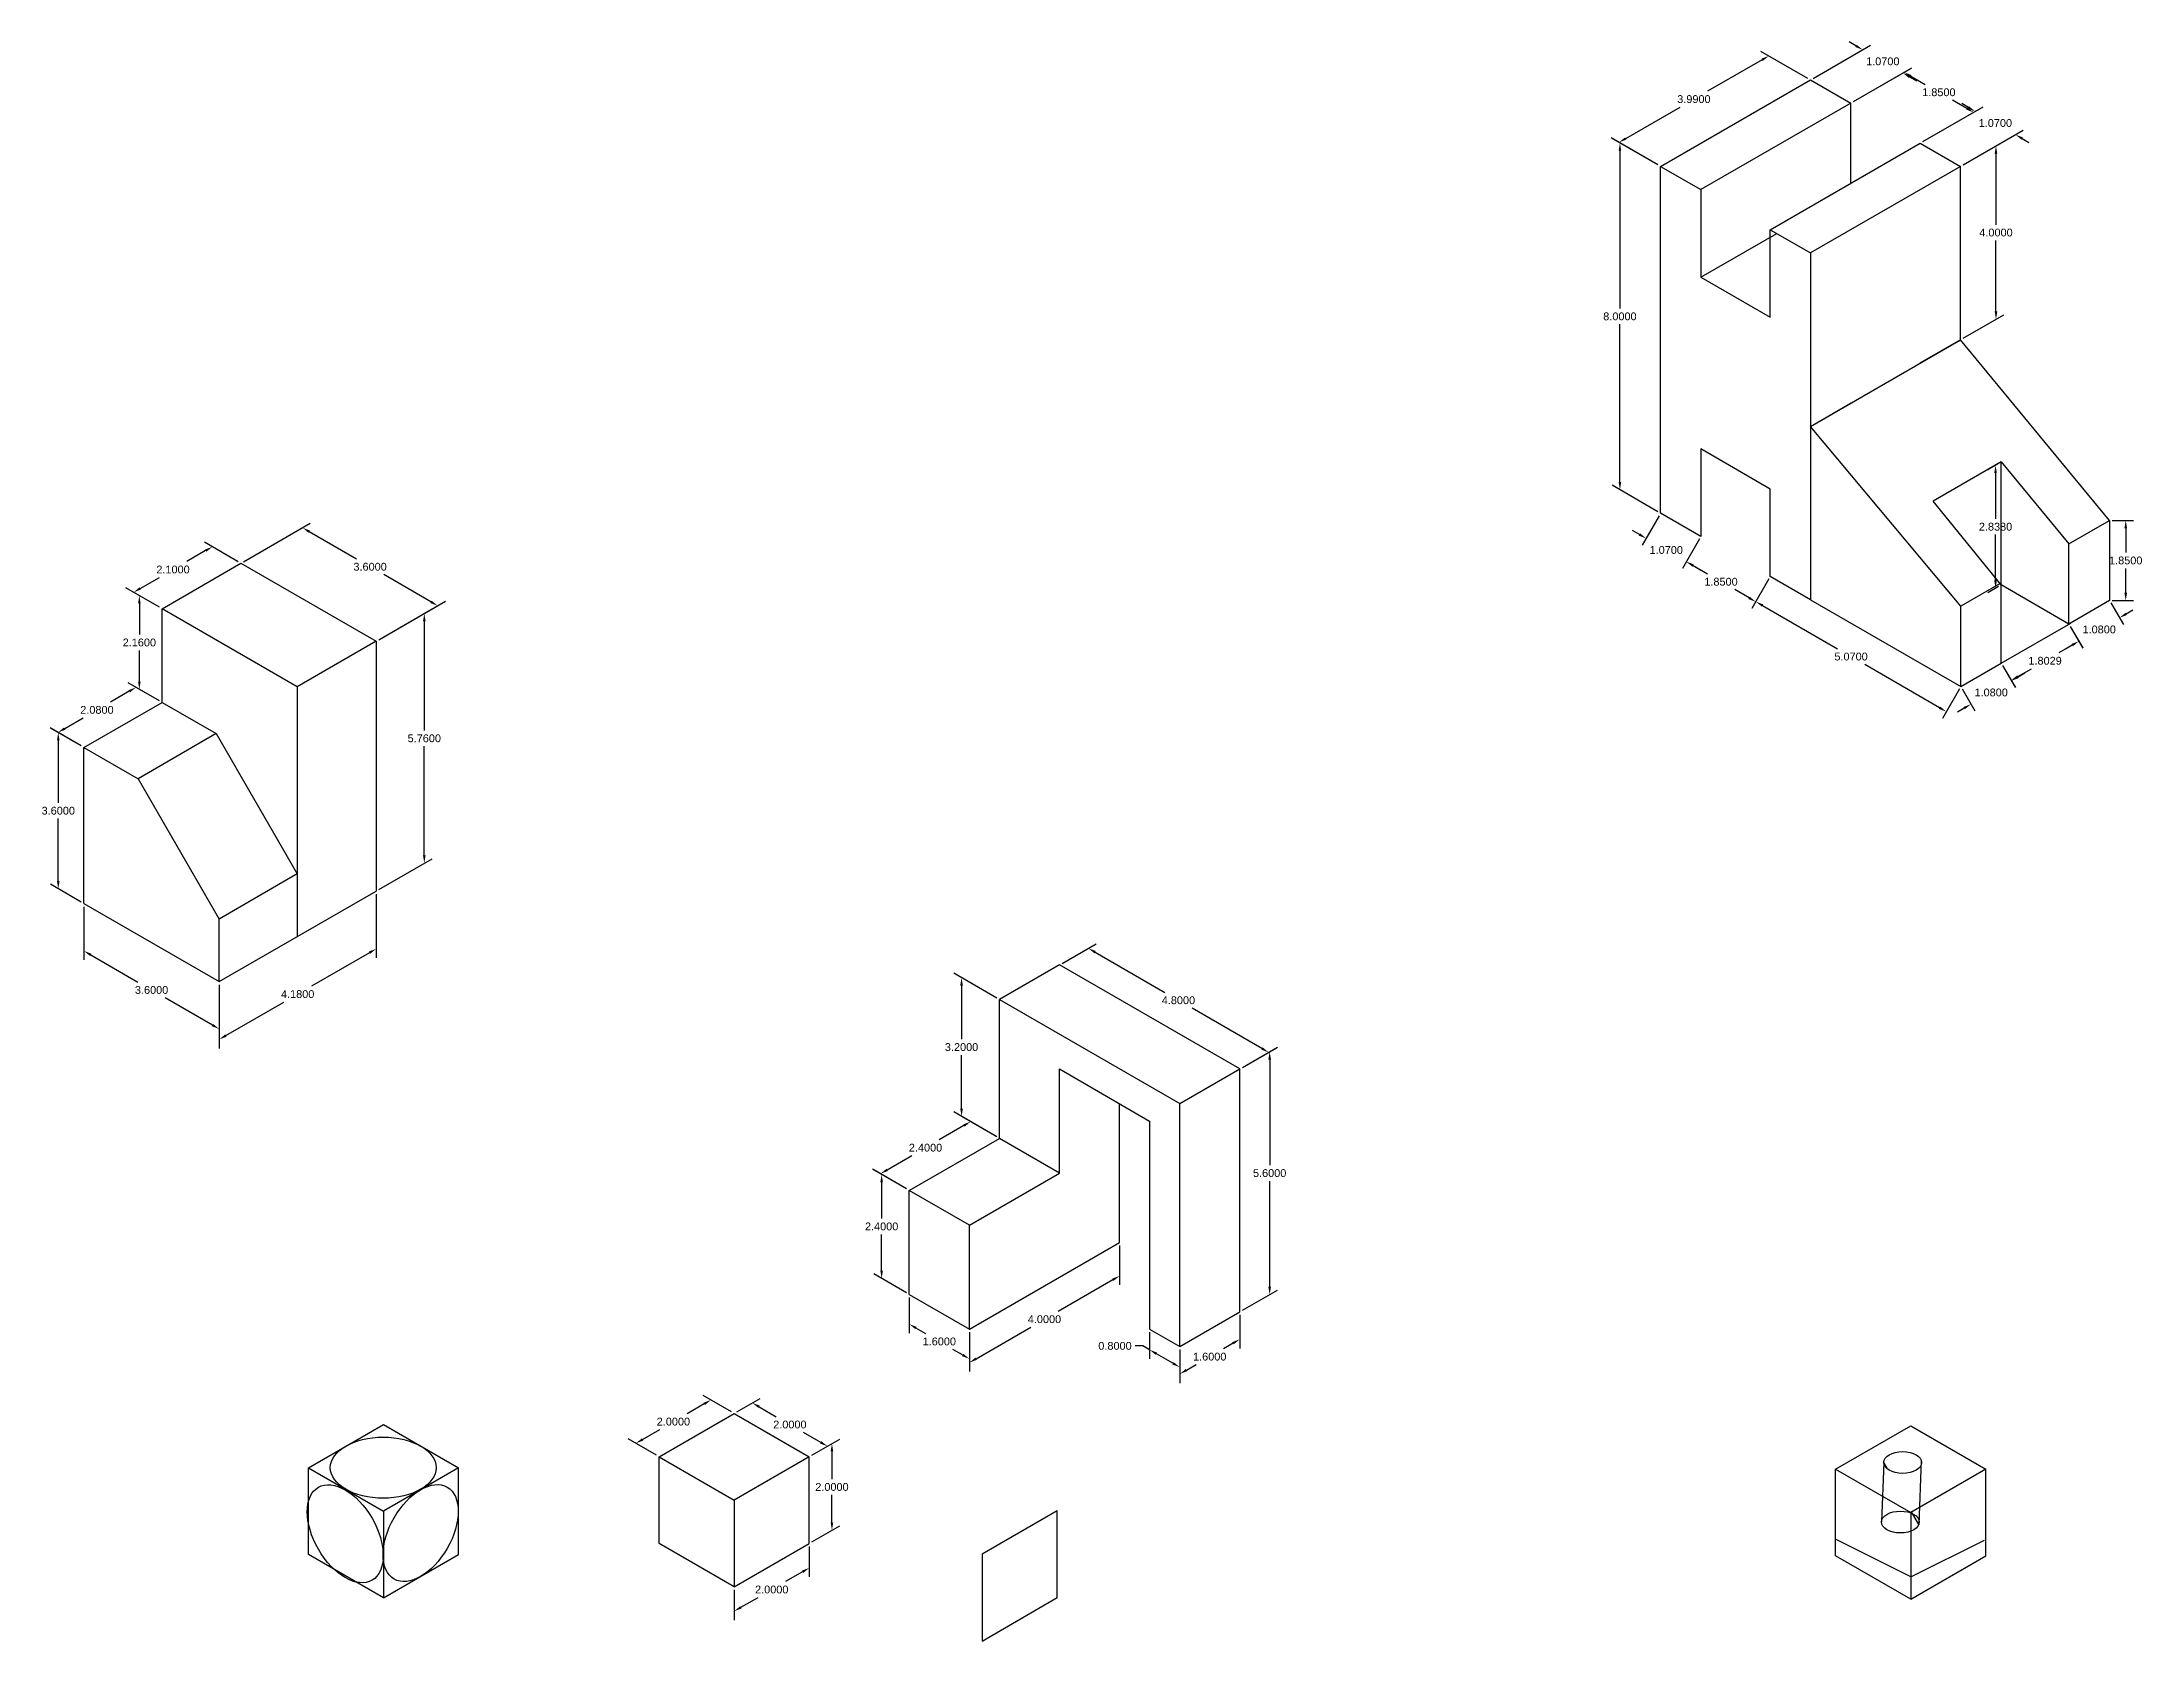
# Model space of a CAD drawing. Header units: metres. Extents: x -7 to 41.4, y -0.5 to 36.4.
import ezdxf

# ---------------------------------------------------------------- set-up
doc = ezdxf.new("R2010")
doc.units = ezdxf.units.M
doc.styles.get("Standard").update_dxf_attribs({"font": 'arial.ttf'})
doc.dimstyles.get("Standard").update_dxf_attribs({"dimtxt": 0.18, "dimasz": 0.18, "dimexe": 0.18, "dimexo": 0.0625, "dimgap": 0.09, "dimtad": 0, "dimtih": 1, "dimtoh": 1, "dimdec": 4, "dimzin": 0, "dimdsep": 46, "dimtxsty": 'Standard', "dimcen": 0.09, "dimadec": 0, "dimazin": 0, "dimtfac": 1, "dimtdec": 4, "dimtofl": 0, "dimtmove": 0, "dimatfit": 3, "dimfxl": 1, "dimtolj": 1, "dimtzin": 0, "dimarcsym": 0})

# ---------------------------------------------------------------- blocks, each defined once
blk = doc.blocks.new('*D1')
at = {"color": 0, "lineweight": -2, "transparency": 16777216}
for p, q in [((8.262, 4.976), (7.867, 4.748)), ((8.89, 4.793), (8.238, 5.17)), ((6.841, 4.156), (7.236, 4.384)), ((7.158, 3.793), (6.505, 4.17))]:
    blk.add_line(p, q, dxfattribs=at)
at = {"color": 0, "transparency": 16777216}
for points in [[(8.247, 5.002), (8.277, 4.95), (8.418, 5.066)], [(6.826, 4.182), (6.856, 4.13), (6.685, 4.066)]]:
    blk.add_solid(points, dxfattribs=at)
at = {"layer": 'Defpoints', "color": 0, "transparency": 16777216}
for p in [(8.953, 4.757), (6.685, 4.066), (7.221, 3.757)]:
    blk.add_point(p, dxfattribs=at)
at = {"color": 0, "transparency": 16777216, "insert": (7.551, 4.566), "char_height": 0.18, "attachment_point": 5}
blk.add_mtext('\\A1;2.0000', dxfattribs=at)
blk = doc.blocks.new('*D2')
at = {"color": 0, "lineweight": -2, "transparency": 16777216}
for p, q in [((9.015, 4.793), (9.551, 5.103)), ((9.527, 4.909), (9.922, 4.681)), ((10.947, 4.089), (10.552, 4.317)), ((10.747, 3.793), (11.283, 4.103))]:
    blk.add_line(p, q, dxfattribs=at)
at = {"color": 0, "transparency": 16777216}
for points in [[(9.542, 4.935), (9.512, 4.883), (9.371, 4.999)], [(10.962, 4.115), (10.932, 4.063), (11.103, 3.999)]]:
    blk.add_solid(points, dxfattribs=at)
at = {"layer": 'Defpoints', "color": 0, "transparency": 16777216}
for p in [(9.371, 4.999), (8.953, 4.757), (10.685, 3.757)]:
    blk.add_point(p, dxfattribs=at)
at = {"color": 0, "transparency": 16777216, "insert": (10.237, 4.499), "char_height": 0.18, "attachment_point": 5}
blk.add_mtext('\\A1;2.0000', dxfattribs=at)
blk = doc.blocks.new('*D3')
at = {"color": 0, "lineweight": -2, "transparency": 16777216}
for p, q in [((10.747, 3.793), (11.387, 4.163)), ((11.207, 3.879), (11.207, 3.241)), ((11.207, 2.239), (11.207, 2.877)), ((10.747, 1.793), (11.387, 2.163))]:
    blk.add_line(p, q, dxfattribs=at)
at = {"color": 0, "transparency": 16777216}
for points in [[(11.177, 3.879), (11.237, 3.879), (11.207, 4.059)], [(11.177, 2.239), (11.237, 2.239), (11.207, 2.059)]]:
    blk.add_solid(points, dxfattribs=at)
at = {"layer": 'Defpoints', "color": 0, "transparency": 16777216}
for p in [(10.685, 3.757), (11.207, 2.059), (10.685, 1.757)]:
    blk.add_point(p, dxfattribs=at)
at = {"color": 0, "transparency": 16777216, "insert": (11.207, 3.059), "char_height": 0.18, "attachment_point": 5}
blk.add_mtext('\\A1;2.0000', dxfattribs=at)
blk = doc.blocks.new('*D4')
at = {"color": 0, "lineweight": -2, "transparency": 16777216}
for p, q in [((10.685, 1.685), (10.685, 0.986)), ((10.529, 1.104), (10.134, 0.876)), ((8.953, 0.685), (8.953, -0.014)), ((9.108, 0.284), (9.504, 0.512))]:
    blk.add_line(p, q, dxfattribs=at)
at = {"color": 0, "transparency": 16777216}
for points in [[(10.514, 1.13), (10.544, 1.078), (10.685, 1.194)], [(9.093, 0.31), (9.123, 0.258), (8.953, 0.194)]]:
    blk.add_solid(points, dxfattribs=at)
at = {"layer": 'Defpoints', "color": 0, "transparency": 16777216}
for p in [(10.685, 1.757), (10.685, 1.194), (8.953, 0.757)]:
    blk.add_point(p, dxfattribs=at)
at = {"color": 0, "transparency": 16777216, "insert": (9.819, 0.694), "char_height": 0.18, "attachment_point": 5}
blk.add_mtext('\\A1;2.0000', dxfattribs=at)
blk = doc.blocks.new('*D5')
at = {"color": 0, "lineweight": -2, "transparency": 16777216}
for p, q in [((16.517, 15.136), (17.299, 15.587)), ((17.275, 15.394), (18.882, 14.465)), ((21.12, 13.174), (19.512, 14.102)), ((20.674, 12.736), (21.456, 13.187))]:
    blk.add_line(p, q, dxfattribs=at)
at = {"color": 0, "transparency": 16777216}
for points in [[(17.29, 15.42), (17.26, 15.368), (17.119, 15.484)], [(21.135, 13.2), (21.105, 13.148), (21.276, 13.084)]]:
    blk.add_solid(points, dxfattribs=at)
at = {"layer": 'Defpoints', "color": 0, "transparency": 16777216}
for p in [(16.454, 15.1), (21.276, 13.084), (20.611, 12.7)]:
    blk.add_point(p, dxfattribs=at)
at = {"color": 0, "transparency": 16777216, "insert": (19.197, 14.284), "char_height": 0.18, "attachment_point": 5}
blk.add_mtext('\\A1;4.8000', dxfattribs=at)
blk = doc.blocks.new('*D6')
at = {"color": 0, "lineweight": -2, "transparency": 16777216}
for p, q in [((20.674, 12.736), (21.481, 13.202)), ((21.301, 12.918), (21.301, 10.48)), ((21.301, 7.678), (21.301, 10.116)), ((20.674, 7.136), (21.481, 7.602))]:
    blk.add_line(p, q, dxfattribs=at)
at = {"color": 0, "transparency": 16777216}
for points in [[(21.271, 12.918), (21.331, 12.918), (21.301, 13.098)], [(21.271, 7.678), (21.331, 7.678), (21.301, 7.498)]]:
    blk.add_solid(points, dxfattribs=at)
at = {"layer": 'Defpoints', "color": 0, "transparency": 16777216}
for p in [(20.611, 12.7), (21.301, 7.498), (20.611, 7.1)]:
    blk.add_point(p, dxfattribs=at)
at = {"color": 0, "transparency": 16777216, "insert": (21.301, 10.298), "char_height": 0.18, "attachment_point": 5}
blk.add_mtext('\\A1;5.6000', dxfattribs=at)
blk = doc.blocks.new('*D7')
at = {"color": 0, "lineweight": -2, "transparency": 16777216}
for p, q in [((14.249, 11.394), (13.68, 11.066)), ((15.006, 11.136), (14.224, 11.588)), ((12.482, 10.374), (13.05, 10.702)), ((12.928, 9.936), (12.146, 10.388))]:
    blk.add_line(p, q, dxfattribs=at)
at = {"color": 0, "transparency": 16777216}
for points in [[(14.234, 11.42), (14.264, 11.368), (14.404, 11.484)], [(12.467, 10.4), (12.497, 10.348), (12.326, 10.284)]]:
    blk.add_solid(points, dxfattribs=at)
at = {"layer": 'Defpoints', "color": 0, "transparency": 16777216}
for p in [(15.069, 11.1), (12.326, 10.284), (12.99, 9.9)]:
    blk.add_point(p, dxfattribs=at)
at = {"color": 0, "transparency": 16777216, "insert": (13.365, 10.884), "char_height": 0.18, "attachment_point": 5}
blk.add_mtext('\\A1;2.4000', dxfattribs=at)
blk = doc.blocks.new('*D8')
at = {"color": 0, "lineweight": -2, "transparency": 16777216}
for p, q in [((15.006, 14.336), (14.016, 14.908)), ((14.196, 14.624), (14.196, 13.386)), ((14.196, 11.784), (14.196, 13.022)), ((15.006, 11.136), (14.016, 11.708))]:
    blk.add_line(p, q, dxfattribs=at)
at = {"color": 0, "transparency": 16777216}
for points in [[(14.166, 14.624), (14.226, 14.624), (14.196, 14.804)], [(14.166, 11.784), (14.226, 11.784), (14.196, 11.604)]]:
    blk.add_solid(points, dxfattribs=at)
at = {"layer": 'Defpoints', "color": 0, "transparency": 16777216}
for p in [(15.069, 14.3), (14.196, 11.604), (15.069, 11.1)]:
    blk.add_point(p, dxfattribs=at)
at = {"color": 0, "transparency": 16777216, "insert": (14.196, 13.204), "char_height": 0.18, "attachment_point": 5}
blk.add_mtext('\\A1;3.2000', dxfattribs=at)
blk = doc.blocks.new('*D9')
at = {"color": 0, "lineweight": -2, "transparency": 16777216}
for p, q in [((12.928, 9.936), (12.173, 10.372)), ((12.353, 10.088), (12.353, 9.25)), ((12.353, 8.048), (12.353, 8.886)), ((12.928, 7.536), (12.173, 7.972))]:
    blk.add_line(p, q, dxfattribs=at)
at = {"color": 0, "transparency": 16777216}
for points in [[(12.323, 10.088), (12.383, 10.088), (12.353, 10.268)], [(12.323, 8.048), (12.383, 8.048), (12.353, 7.868)]]:
    blk.add_solid(points, dxfattribs=at)
at = {"layer": 'Defpoints', "color": 0, "transparency": 16777216}
for p in [(12.99, 9.9), (12.353, 7.868), (12.99, 7.5)]:
    blk.add_point(p, dxfattribs=at)
at = {"color": 0, "transparency": 16777216, "insert": (12.353, 9.068), "char_height": 0.18, "attachment_point": 5}
blk.add_mtext('\\A1;2.4000', dxfattribs=at)
blk = doc.blocks.new('*D10')
at = {"color": 0, "lineweight": -2, "transparency": 16777216}
for p, q in [((12.99, 7.428), (12.99, 6.607)), ((13.146, 6.725), (13.368, 6.597)), ((14.376, 6.628), (14.376, 5.807)), ((14.22, 6.105), (13.998, 6.233))]:
    blk.add_line(p, q, dxfattribs=at)
at = {"color": 0, "transparency": 16777216}
for points in [[(13.161, 6.751), (13.131, 6.699), (12.99, 6.815)], [(14.235, 6.131), (14.205, 6.079), (14.376, 6.015)]]:
    blk.add_solid(points, dxfattribs=at)
at = {"layer": 'Defpoints', "color": 0, "transparency": 16777216}
for p in [(12.99, 7.5), (14.376, 6.7), (14.376, 6.015)]:
    blk.add_point(p, dxfattribs=at)
at = {"color": 0, "transparency": 16777216, "insert": (13.683, 6.415), "char_height": 0.18, "attachment_point": 5}
blk.add_mtext('\\A1;1.6000', dxfattribs=at)
blk = doc.blocks.new('*D11')
at = {"color": 0, "lineweight": -2, "transparency": 16777216}
for p, q in [((17.84, 8.628), (17.84, 7.72)), ((17.684, 7.838), (16.423, 7.11)), ((14.376, 6.628), (14.376, 5.72)), ((14.532, 6.018), (15.793, 6.746))]:
    blk.add_line(p, q, dxfattribs=at)
at = {"color": 0, "transparency": 16777216}
for points in [[(17.669, 7.864), (17.699, 7.812), (17.84, 7.928)], [(14.517, 6.044), (14.547, 5.992), (14.376, 5.928)]]:
    blk.add_solid(points, dxfattribs=at)
at = {"layer": 'Defpoints', "color": 0, "transparency": 16777216}
for p in [(17.84, 8.7), (17.84, 7.928), (14.376, 6.7)]:
    blk.add_point(p, dxfattribs=at)
at = {"color": 0, "transparency": 16777216, "insert": (16.108, 6.928), "char_height": 0.18, "attachment_point": 5}
blk.add_mtext('\\A1;4.0000', dxfattribs=at)
blk = doc.blocks.new('*D12')
at = {"color": 0, "lineweight": -2, "transparency": 16777216}
for p, q in [((18.377, 6.313), (18.197, 6.313)), ((18.533, 6.223), (18.377, 6.313)), ((18.533, 6.628), (18.533, 6.015)), ((19.07, 5.913), (18.689, 6.133)), ((19.226, 6.228), (19.226, 5.615))]:
    blk.add_line(p, q, dxfattribs=at)
at = {"color": 0, "transparency": 16777216}
for points in [[(18.704, 6.159), (18.674, 6.107), (18.533, 6.223)], [(19.085, 5.939), (19.055, 5.887), (19.226, 5.823)]]:
    blk.add_solid(points, dxfattribs=at)
at = {"layer": 'Defpoints', "color": 0, "transparency": 16777216}
for p in [(18.533, 6.7), (19.226, 6.3), (18.533, 6.223)]:
    blk.add_point(p, dxfattribs=at)
at = {"color": 0, "transparency": 16777216, "insert": (17.734, 6.313), "char_height": 0.18, "attachment_point": 5}
blk.add_mtext('\\A1;0.8000', dxfattribs=at)
blk = doc.blocks.new('*D13')
at = {"color": 0, "lineweight": -2, "transparency": 16777216}
for p, q in [((20.611, 7.028), (20.611, 6.257)), ((20.456, 6.375), (20.234, 6.247)), ((19.226, 6.228), (19.226, 5.457)), ((19.382, 5.755), (19.604, 5.883))]:
    blk.add_line(p, q, dxfattribs=at)
at = {"color": 0, "transparency": 16777216}
for points in [[(20.441, 6.401), (20.471, 6.349), (20.611, 6.465)], [(19.367, 5.781), (19.397, 5.729), (19.226, 5.665)]]:
    blk.add_solid(points, dxfattribs=at)
at = {"layer": 'Defpoints', "color": 0, "transparency": 16777216}
for p in [(20.611, 7.1), (19.226, 6.3), (20.611, 6.465)]:
    blk.add_point(p, dxfattribs=at)
at = {"color": 0, "transparency": 16777216, "insert": (19.919, 6.065), "char_height": 0.18, "attachment_point": 5}
blk.add_mtext('\\A1;1.6000', dxfattribs=at)
blk = doc.blocks.new('*D14')
at = {"color": 0, "lineweight": -2, "transparency": 16777216}
for p, q in [((-2.484, 24.4), (-3.259, 24.848)), ((-3.235, 24.654), (-3.673, 24.401)), ((-4.302, 23.35), (-5.078, 23.798)), ((-4.742, 23.784), (-4.303, 24.037))]:
    blk.add_line(p, q, dxfattribs=at)
at = {"color": 0, "transparency": 16777216}
for points in [[(-3.25, 24.68), (-3.22, 24.628), (-3.079, 24.744)], [(-4.757, 23.81), (-4.727, 23.758), (-4.898, 23.694)]]:
    blk.add_solid(points, dxfattribs=at)
at = {"layer": 'Defpoints', "color": 0, "transparency": 16777216}
for p in [(-3.079, 24.744), (-2.421, 24.364), (-4.24, 23.314)]:
    blk.add_point(p, dxfattribs=at)
at = {"color": 0, "transparency": 16777216, "insert": (-3.988, 24.219), "char_height": 0.18, "attachment_point": 5}
blk.add_mtext('\\A1;2.1000', dxfattribs=at)
blk = doc.blocks.new('*D15')
at = {"color": 0, "lineweight": -2, "transparency": 16777216}
for p, q in [((-4.302, 23.35), (-4.944, 23.72)), ((-4.764, 23.436), (-4.764, 22.718)), ((-4.764, 21.636), (-4.764, 22.354)), ((-4.302, 21.19), (-4.944, 21.56))]:
    blk.add_line(p, q, dxfattribs=at)
at = {"color": 0, "transparency": 16777216}
for points in [[(-4.794, 23.436), (-4.734, 23.436), (-4.764, 23.616)], [(-4.794, 21.636), (-4.734, 21.636), (-4.764, 21.456)]]:
    blk.add_solid(points, dxfattribs=at)
at = {"layer": 'Defpoints', "color": 0, "transparency": 16777216}
for p in [(-4.24, 23.314), (-4.764, 21.456), (-4.24, 21.154)]:
    blk.add_point(p, dxfattribs=at)
at = {"color": 0, "transparency": 16777216, "insert": (-4.764, 22.536), "char_height": 0.18, "attachment_point": 5}
blk.add_mtext('\\A1;2.1600', dxfattribs=at)
blk = doc.blocks.new('*D16')
at = {"color": 0, "lineweight": -2, "transparency": 16777216}
for p, q in [((-4.997, 21.411), (-5.427, 21.163)), ((-4.302, 21.19), (-5.021, 21.605)), ((-6.104, 20.15), (-6.822, 20.565)), ((-6.486, 20.551), (-6.057, 20.799))]:
    blk.add_line(p, q, dxfattribs=at)
at = {"color": 0, "transparency": 16777216}
for points in [[(-5.012, 21.437), (-4.982, 21.385), (-4.841, 21.501)], [(-6.501, 20.577), (-6.471, 20.525), (-6.642, 20.461)]]:
    blk.add_solid(points, dxfattribs=at)
at = {"layer": 'Defpoints', "color": 0, "transparency": 16777216}
for p in [(-4.24, 21.154), (-6.642, 20.461), (-6.041, 20.114)]:
    blk.add_point(p, dxfattribs=at)
at = {"color": 0, "transparency": 16777216, "insert": (-5.742, 20.981), "char_height": 0.18, "attachment_point": 5}
blk.add_mtext('\\A1;2.0800', dxfattribs=at)
blk = doc.blocks.new('*D17')
at = {"color": 0, "lineweight": -2, "transparency": 16777216}
for p, q in [((-6.104, 20.15), (-6.814, 20.56)), ((-6.634, 20.276), (-6.634, 18.838)), ((-6.634, 17.036), (-6.634, 18.474)), ((-6.104, 16.55), (-6.814, 16.96))]:
    blk.add_line(p, q, dxfattribs=at)
at = {"color": 0, "transparency": 16777216}
for points in [[(-6.664, 20.276), (-6.604, 20.276), (-6.634, 20.456)], [(-6.664, 17.036), (-6.604, 17.036), (-6.634, 16.856)]]:
    blk.add_solid(points, dxfattribs=at)
at = {"layer": 'Defpoints', "color": 0, "transparency": 16777216}
for p in [(-6.041, 20.114), (-6.634, 16.856), (-6.041, 16.514)]:
    blk.add_point(p, dxfattribs=at)
at = {"color": 0, "transparency": 16777216, "insert": (-6.634, 18.656), "char_height": 0.18, "attachment_point": 5}
blk.add_mtext('\\A1;3.6000', dxfattribs=at)
blk = doc.blocks.new('*D18')
at = {"color": 0, "lineweight": -2, "transparency": 16777216}
for p, q in [((-6.041, 16.442), (-6.041, 15.214)), ((-5.885, 15.332), (-4.797, 14.704)), ((-2.923, 14.642), (-2.923, 13.414)), ((-3.079, 13.712), (-4.167, 14.34))]:
    blk.add_line(p, q, dxfattribs=at)
at = {"color": 0, "transparency": 16777216}
for points in [[(-5.87, 15.358), (-5.9, 15.306), (-6.041, 15.422)], [(-3.064, 13.738), (-3.094, 13.686), (-2.923, 13.622)]]:
    blk.add_solid(points, dxfattribs=at)
at = {"layer": 'Defpoints', "color": 0, "transparency": 16777216}
for p in [(-6.041, 16.514), (-2.923, 14.714), (-2.923, 13.622)]:
    blk.add_point(p, dxfattribs=at)
at = {"color": 0, "transparency": 16777216, "insert": (-4.482, 14.522), "char_height": 0.18, "attachment_point": 5}
blk.add_mtext('\\A1;3.6000', dxfattribs=at)
blk = doc.blocks.new('*D19')
at = {"color": 0, "lineweight": -2, "transparency": 16777216}
for p, q in [((0.697, 16.732), (0.697, 15.263)), ((0.541, 15.381), (-0.798, 14.608)), ((-2.923, 14.642), (-2.923, 13.173)), ((-2.768, 13.471), (-1.429, 14.244))]:
    blk.add_line(p, q, dxfattribs=at)
at = {"color": 0, "transparency": 16777216}
for points in [[(0.526, 15.407), (0.556, 15.355), (0.697, 15.471)], [(-2.783, 13.497), (-2.753, 13.445), (-2.923, 13.381)]]:
    blk.add_solid(points, dxfattribs=at)
at = {"layer": 'Defpoints', "color": 0, "transparency": 16777216}
for p in [(0.697, 16.804), (0.697, 15.471), (-2.923, 14.714)]:
    blk.add_point(p, dxfattribs=at)
at = {"color": 0, "transparency": 16777216, "insert": (-1.113, 14.426), "char_height": 0.18, "attachment_point": 5}
blk.add_mtext('\\A1;4.1800', dxfattribs=at)
blk = doc.blocks.new('*D20')
at = {"color": 0, "lineweight": -2, "transparency": 16777216}
for p, q in [((0.759, 22.6), (1.987, 23.309)), ((1.807, 23.025), (1.807, 20.507)), ((1.807, 17.625), (1.807, 20.143)), ((0.759, 16.84), (1.987, 17.549))]:
    blk.add_line(p, q, dxfattribs=at)
at = {"color": 0, "transparency": 16777216}
for points in [[(1.777, 23.025), (1.837, 23.025), (1.807, 23.205)], [(1.777, 17.625), (1.837, 17.625), (1.807, 17.445)]]:
    blk.add_solid(points, dxfattribs=at)
at = {"layer": 'Defpoints', "color": 0, "transparency": 16777216}
for p in [(0.697, 22.564), (1.807, 17.445), (0.697, 16.804)]:
    blk.add_point(p, dxfattribs=at)
at = {"color": 0, "transparency": 16777216, "insert": (1.807, 20.325), "char_height": 0.18, "attachment_point": 5}
blk.add_mtext('\\A1;5.7600', dxfattribs=at)
blk = doc.blocks.new('*D22')
at = {"color": 0, "lineweight": -2, "transparency": 16777216}
for p, q in [((-2.359, 24.4), (-0.822, 25.287)), ((-0.846, 25.093), (0.242, 24.465)), ((1.96, 23.473), (0.872, 24.101)), ((0.759, 22.6), (2.296, 23.487))]:
    blk.add_line(p, q, dxfattribs=at)
at = {"color": 0, "transparency": 16777216}
for points in [[(-0.831, 25.119), (-0.861, 25.067), (-1.002, 25.183)], [(1.975, 23.499), (1.945, 23.447), (2.116, 23.383)]]:
    blk.add_solid(points, dxfattribs=at)
at = {"layer": 'Defpoints', "color": 0, "transparency": 16777216}
for p in [(-2.421, 24.364), (2.116, 23.383), (0.697, 22.564)]:
    blk.add_point(p, dxfattribs=at)
at = {"color": 0, "transparency": 16777216, "insert": (0.557, 24.283), "char_height": 0.18, "attachment_point": 5}
blk.add_mtext('\\A1;3.6000', dxfattribs=at)
blk = doc.blocks.new('*D23')
at = {"color": 0, "lineweight": -2, "transparency": 16777216}
for p, q in [((30.255, 33.552), (29.198, 34.161)), ((29.378, 33.877), (29.378, 30.239)), ((29.378, 26.237), (29.378, 29.875)), ((30.255, 25.552), (29.198, 26.161))]:
    blk.add_line(p, q, dxfattribs=at)
at = {"color": 0, "transparency": 16777216}
for points in [[(29.348, 33.877), (29.408, 33.877), (29.378, 34.057)], [(29.348, 26.237), (29.408, 26.237), (29.378, 26.057)]]:
    blk.add_solid(points, dxfattribs=at)
at = {"layer": 'Defpoints', "color": 0, "transparency": 16777216}
for p in [(30.317, 33.516), (29.378, 26.057), (30.317, 25.516)]:
    blk.add_point(p, dxfattribs=at)
at = {"color": 0, "transparency": 16777216, "insert": (29.378, 30.057), "char_height": 0.18, "attachment_point": 5}
blk.add_mtext('\\A1;8.0000', dxfattribs=at)
blk = doc.blocks.new('*D24')
at = {"color": 0, "lineweight": -2, "transparency": 16777216}
for p, q in [((32.656, 35.975), (31.399, 35.25)), ((33.71, 35.547), (32.631, 36.169)), ((29.512, 34.16), (30.769, 34.886)), ((30.255, 33.552), (29.176, 34.174))]:
    blk.add_line(p, q, dxfattribs=at)
at = {"color": 0, "transparency": 16777216}
for points in [[(32.641, 36.001), (32.671, 35.949), (32.811, 36.065)], [(29.497, 34.186), (29.527, 34.134), (29.356, 34.07)]]:
    blk.add_solid(points, dxfattribs=at)
at = {"layer": 'Defpoints', "color": 0, "transparency": 16777216}
for p in [(32.811, 36.065), (33.772, 35.511), (30.317, 33.516)]:
    blk.add_point(p, dxfattribs=at)
at = {"color": 0, "transparency": 16777216, "insert": (31.084, 35.068), "char_height": 0.18, "attachment_point": 5}
blk.add_mtext('\\A1;3.9900', dxfattribs=at)
blk = doc.blocks.new('*D25')
at = {"color": 0, "lineweight": -2, "transparency": 16777216}
for p, q in [((34.821, 36.296), (34.665, 36.386)), ((33.835, 35.547), (35.156, 36.31)), ((34.762, 35.012), (36.083, 35.775)), ((36.059, 35.581), (36.215, 35.491))]:
    blk.add_line(p, q, dxfattribs=at)
at = {"color": 0, "transparency": 16777216}
for points in [[(34.836, 36.322), (34.806, 36.27), (34.976, 36.206)], [(36.074, 35.607), (36.044, 35.555), (35.903, 35.671)]]:
    blk.add_solid(points, dxfattribs=at)
at = {"layer": 'Defpoints', "color": 0, "transparency": 16777216}
for p in [(33.772, 35.511), (35.903, 35.671), (34.699, 34.976)]:
    blk.add_point(p, dxfattribs=at)
at = {"color": 0, "transparency": 16777216, "insert": (35.44, 35.938), "char_height": 0.18, "attachment_point": 5}
blk.add_mtext('\\A1;1.0700', dxfattribs=at)
blk = doc.blocks.new('*D26')
at = {"color": 0, "lineweight": -2, "transparency": 16777216}
for p, q in [((34.762, 35.012), (36.112, 35.791)), ((36.088, 35.597), (36.418, 35.407)), ((37.378, 34.852), (37.048, 35.043)), ((36.364, 34.087), (37.714, 34.866))]:
    blk.add_line(p, q, dxfattribs=at)
at = {"color": 0, "transparency": 16777216}
for points in [[(36.103, 35.623), (36.073, 35.571), (35.932, 35.687)], [(37.393, 34.878), (37.363, 34.826), (37.534, 34.762)]]:
    blk.add_solid(points, dxfattribs=at)
at = {"layer": 'Defpoints', "color": 0, "transparency": 16777216}
for p in [(34.699, 34.976), (37.534, 34.762), (36.301, 34.051)]:
    blk.add_point(p, dxfattribs=at)
at = {"color": 0, "transparency": 16777216, "insert": (36.733, 35.225), "char_height": 0.18, "attachment_point": 5}
blk.add_mtext('\\A1;1.8500', dxfattribs=at)
blk = doc.blocks.new('*D27')
at = {"color": 0, "lineweight": -2, "transparency": 16777216}
for p, q in [((36.364, 34.087), (37.752, 34.888)), ((37.416, 34.874), (37.26, 34.964)), ((37.29, 33.552), (38.679, 34.353)), ((38.655, 34.159), (38.811, 34.069))]:
    blk.add_line(p, q, dxfattribs=at)
at = {"color": 0, "transparency": 16777216}
for points in [[(37.431, 34.9), (37.401, 34.848), (37.572, 34.784)], [(38.67, 34.185), (38.64, 34.133), (38.499, 34.249)]]:
    blk.add_solid(points, dxfattribs=at)
at = {"layer": 'Defpoints', "color": 0, "transparency": 16777216}
for p in [(36.301, 34.051), (38.499, 34.249), (37.228, 33.516)]:
    blk.add_point(p, dxfattribs=at)
at = {"color": 0, "transparency": 16777216, "insert": (38.036, 34.517), "char_height": 0.18, "attachment_point": 5}
blk.add_mtext('\\A1;1.0700', dxfattribs=at)
blk = doc.blocks.new('*D28')
at = {"color": 0, "lineweight": -2, "transparency": 16777216}
for p, q in [((37.29, 33.552), (38.23, 34.094)), ((38.05, 33.81), (38.05, 32.172)), ((38.05, 30.17), (38.05, 31.808)), ((37.29, 29.552), (38.23, 30.094))]:
    blk.add_line(p, q, dxfattribs=at)
at = {"color": 0, "transparency": 16777216}
for points in [[(38.02, 33.81), (38.08, 33.81), (38.05, 33.99)], [(38.02, 30.17), (38.08, 30.17), (38.05, 29.99)]]:
    blk.add_solid(points, dxfattribs=at)
at = {"layer": 'Defpoints', "color": 0, "transparency": 16777216}
for p in [(37.228, 33.516), (38.05, 29.99), (37.228, 29.516)]:
    blk.add_point(p, dxfattribs=at)
at = {"color": 0, "transparency": 16777216, "insert": (38.05, 31.99), "char_height": 0.18, "attachment_point": 5}
blk.add_mtext('\\A1;4.0000', dxfattribs=at)
blk = doc.blocks.new('*D29')
at = {"color": 0, "lineweight": -2, "transparency": 16777216}
for p, q in [((40.731, 25.352), (41.222, 25.352)), ((41.042, 25.172), (41.042, 24.609)), ((41.042, 23.682), (41.042, 24.245)), ((40.731, 23.502), (41.222, 23.502))]:
    blk.add_line(p, q, dxfattribs=at)
at = {"color": 0, "transparency": 16777216}
for points in [[(41.012, 25.172), (41.072, 25.172), (41.042, 25.352)], [(41.012, 23.682), (41.072, 23.682), (41.042, 23.502)]]:
    blk.add_solid(points, dxfattribs=at)
at = {"layer": 'Defpoints', "color": 0, "transparency": 16777216}
for p in [(40.668, 25.352), (40.668, 23.502), (41.042, 23.502)]:
    blk.add_point(p, dxfattribs=at)
at = {"color": 0, "transparency": 16777216, "insert": (41.042, 24.427), "char_height": 0.18, "attachment_point": 5}
blk.add_mtext('\\A1;1.8500', dxfattribs=at)
blk = doc.blocks.new('*D30')
at = {"color": 0, "lineweight": -2, "transparency": 16777216}
for p, q in [((40.7, 23.448), (40.987, 22.95)), ((41.053, 23.196), (41.209, 23.286)), ((39.764, 22.908), (40.052, 22.41)), ((39.806, 22.476), (39.65, 22.386))]:
    blk.add_line(p, q, dxfattribs=at)
at = {"color": 0, "transparency": 16777216}
for points in [[(41.038, 23.222), (41.068, 23.17), (40.897, 23.106)], [(39.791, 22.502), (39.821, 22.45), (39.962, 22.566)]]:
    blk.add_solid(points, dxfattribs=at)
at = {"layer": 'Defpoints', "color": 0, "transparency": 16777216}
for p in [(40.668, 23.502), (39.733, 22.962), (39.962, 22.566)]:
    blk.add_point(p, dxfattribs=at)
at = {"color": 0, "transparency": 16777216, "insert": (40.43, 22.836), "char_height": 0.18, "attachment_point": 5}
blk.add_mtext('\\A1;1.0800', dxfattribs=at)
blk = doc.blocks.new('*D31')
at = {"color": 0, "lineweight": -2, "transparency": 16777216}
for p, q in [((39.764, 22.908), (40.052, 22.409)), ((39.806, 22.475), (39.497, 22.296)), ((38.203, 22.006), (38.491, 21.508)), ((38.557, 21.754), (38.867, 21.932))]:
    blk.add_line(p, q, dxfattribs=at)
at = {"color": 0, "transparency": 16777216}
for points in [[(39.791, 22.501), (39.821, 22.449), (39.962, 22.565)], [(38.542, 21.78), (38.572, 21.728), (38.401, 21.664)]]:
    blk.add_solid(points, dxfattribs=at)
at = {"layer": 'Defpoints', "color": 0, "transparency": 16777216}
for p in [(39.733, 22.962), (38.172, 22.061), (38.401, 21.664)]:
    blk.add_point(p, dxfattribs=at)
at = {"color": 0, "transparency": 16777216, "insert": (39.182, 22.114), "char_height": 0.18, "attachment_point": 5}
blk.add_mtext('\\A1;1.8029', dxfattribs=at)
blk = doc.blocks.new('*D32')
at = {"color": 0, "lineweight": -2, "transparency": 16777216}
for p, q in [((38.203, 22.006), (38.497, 21.498)), ((38.563, 21.743), (38.719, 21.833)), ((37.268, 21.466), (37.562, 20.958)), ((37.316, 21.023), (37.16, 20.933))]:
    blk.add_line(p, q, dxfattribs=at)
at = {"color": 0, "transparency": 16777216}
for points in [[(38.548, 21.769), (38.578, 21.717), (38.407, 21.653)], [(37.301, 21.049), (37.331, 20.997), (37.472, 21.113)]]:
    blk.add_solid(points, dxfattribs=at)
at = {"layer": 'Defpoints', "color": 0, "transparency": 16777216}
for p in [(38.172, 22.061), (37.237, 21.521), (37.472, 21.113)]:
    blk.add_point(p, dxfattribs=at)
at = {"color": 0, "transparency": 16777216, "insert": (37.939, 21.383), "char_height": 0.18, "attachment_point": 5}
blk.add_mtext('\\A1;1.0800', dxfattribs=at)
blk = doc.blocks.new('*D33')
at = {"color": 0, "lineweight": -2, "transparency": 16777216}
for p, q in [((32.815, 24.001), (32.422, 23.322)), ((32.668, 23.388), (34.393, 22.393)), ((36.747, 21.033), (35.023, 22.029)), ((37.205, 21.466), (36.813, 20.787))]:
    blk.add_line(p, q, dxfattribs=at)
at = {"color": 0, "transparency": 16777216}
for points in [[(32.683, 23.414), (32.653, 23.362), (32.512, 23.478)], [(36.762, 21.059), (36.732, 21.007), (36.903, 20.943)]]:
    blk.add_solid(points, dxfattribs=at)
at = {"layer": 'Defpoints', "color": 0, "transparency": 16777216}
for p in [(32.846, 24.056), (32.512, 23.478), (37.237, 21.521)]:
    blk.add_point(p, dxfattribs=at)
at = {"color": 0, "transparency": 16777216, "insert": (34.708, 22.211), "char_height": 0.18, "attachment_point": 5}
blk.add_mtext('\\A1;5.0700', dxfattribs=at)
blk = doc.blocks.new('*D34')
at = {"color": 0, "lineweight": -2, "transparency": 16777216}
for p, q in [((31.212, 24.926), (30.818, 24.244)), ((31.064, 24.31), (31.394, 24.119)), ((32.355, 23.565), (32.024, 23.755)), ((32.815, 24.001), (32.42, 23.319))]:
    blk.add_line(p, q, dxfattribs=at)
at = {"color": 0, "transparency": 16777216}
for points in [[(31.079, 24.336), (31.049, 24.284), (30.908, 24.4)], [(32.37, 23.591), (32.34, 23.539), (32.51, 23.475)]]:
    blk.add_solid(points, dxfattribs=at)
at = {"layer": 'Defpoints', "color": 0, "transparency": 16777216}
for p in [(31.244, 24.981), (30.908, 24.4), (32.846, 24.056)]:
    blk.add_point(p, dxfattribs=at)
at = {"color": 0, "transparency": 16777216, "insert": (31.709, 23.937), "char_height": 0.18, "attachment_point": 5}
blk.add_mtext('\\A1;1.8500', dxfattribs=at)
blk = doc.blocks.new('*D35')
at = {"color": 0, "lineweight": -2, "transparency": 16777216}
for p, q in [((30.286, 25.461), (29.893, 24.781)), ((29.827, 25.027), (29.671, 25.117)), ((31.212, 24.926), (30.82, 24.246)), ((31.065, 24.312), (31.221, 24.222))]:
    blk.add_line(p, q, dxfattribs=at)
at = {"color": 0, "transparency": 16777216}
for points in [[(29.842, 25.053), (29.812, 25.001), (29.983, 24.937)], [(31.08, 24.338), (31.05, 24.286), (30.91, 24.402)]]:
    blk.add_solid(points, dxfattribs=at)
at = {"layer": 'Defpoints', "color": 0, "transparency": 16777216}
for p in [(30.317, 25.516), (29.983, 24.937), (31.244, 24.981)]:
    blk.add_point(p, dxfattribs=at)
at = {"color": 0, "transparency": 16777216, "insert": (30.446, 24.669), "char_height": 0.18, "attachment_point": 5}
blk.add_mtext('\\A1;1.0700', dxfattribs=at)
blk = doc.blocks.new('*D36')
at = {"color": 0, "lineweight": -2, "transparency": 16777216}
for p, q in [((38.109, 26.665), (37.86, 26.521)), ((38.04, 26.445), (38.04, 25.388)), ((38.04, 23.967), (38.04, 25.024)), ((38.109, 23.827), (37.86, 23.683))]:
    blk.add_line(p, q, dxfattribs=at)
at = {"color": 0, "transparency": 16777216}
for points in [[(38.01, 26.445), (38.07, 26.445), (38.04, 26.625)], [(38.01, 23.967), (38.07, 23.967), (38.04, 23.787)]]:
    blk.add_solid(points, dxfattribs=at)
at = {"layer": 'Defpoints', "color": 0, "transparency": 16777216}
for p in [(38.172, 26.701), (38.04, 23.787), (38.172, 23.863)]:
    blk.add_point(p, dxfattribs=at)
at = {"color": 0, "transparency": 16777216, "insert": (38.04, 25.206), "char_height": 0.18, "attachment_point": 5}
blk.add_mtext('\\A1;2.8380', dxfattribs=at)

msp = doc.modelspace()

# ---------------------------------------------------------------- linework, layer by layer
for points in [[(30.317, 33.51552), (33.77244, 35.51052), (34.69909, 34.97552), (31.24365, 32.98052)], [(34.69909, 33.12552), (34.69909, 34.97552)], [(32.84579, 32.05552), (36.30124, 34.05052), (37.22788, 33.51552), (33.77244, 31.52052)], [(30.317, 25.51552), (30.317, 33.51552), (31.24365, 32.98052), (31.24365, 30.96052)], [(33.77244, 27.52052), (37.22788, 29.51552), (37.22788, 33.51552)], [(31.24365, 30.96052), (32.99302, 31.97052)], [(32.84579, 30.03552), (32.84579, 32.05552), (33.77244, 31.52052)], [(33.77244, 31.52052), (33.77244, 27.52052), (33.77244, 23.52052), (32.84579, 24.05552), (32.84579, 26.07552), (31.24365, 27.00052), (31.24365, 24.98052), (30.317, 25.51552)], [(31.24365, 30.96052), (32.84579, 30.03552)], [(37.22788, 29.51552), (36.29258, 28.97552)], [(40.66849, 25.35196), (37.22788, 29.51552)], [(33.77244, 27.52052), (34.70775, 28.06052)], [(38.14574, 23.89545), (37.23654, 23.37052), (33.77244, 27.52052)], [(38.17185, 23.86339), (38.17185, 26.70432), (36.59866, 25.79604)], [(38.1702, 26.70336), (39.73318, 24.81196)], [(38.17183, 23.8634), (36.59866, 25.79604)], [(39.73318, 22.96196), (39.73318, 24.81196), (40.66849, 25.35196), (40.66849, 23.50196), (39.73318, 22.96196)], [(40.66849, 25.35196), (40.66849, 23.50196)], [(40.66849, 25.35196), (40.66849, 23.50196)], [(-6.04117, 16.51395), (-6.04117, 20.11395), (-4.23983, 21.15395), (-4.23983, 23.31395), (-2.42118, 24.36395), (0.69651, 22.56395), (-1.12214, 21.51395), (-4.23983, 23.31395)], [(33.77244, 23.52052), (37.23654, 21.52052), (38.17185, 22.06052), (38.17185, 23.91052)], [(39.73318, 22.96196), (38.17183, 23.8634)], [(37.23654, 21.52052), (37.23654, 23.37052)], [(38.17185, 22.06052), (39.774, 22.98552)], [(0.69651, 22.56395), (0.69651, 16.80395)], [(-1.12214, 21.51395), (-1.12214, 15.75395)], [(-4.23983, 21.15395), (-2.99276, 20.43395)], [(-2.99276, 20.43395), (-4.79409, 19.39395)], [(-2.99276, 20.43395), (-1.12606, 17.20073)], [(-6.04117, 20.11395), (-4.79409, 19.39395)], [(-4.79409, 19.39395), (-2.9224, 16.15208)], [(-1.12214, 17.20073), (-2.9224, 16.15208)], [(-6.04117, 16.51395), (-2.92348, 14.71395)], [(-2.92348, 14.71395), (0.69651, 16.80395)], [(-2.92348, 14.71395), (-2.92348, 16.15395)], [(19.22576, 11.9), (20.6114, 12.7), (16.45448, 15.1), (15.06884, 14.3)], [(12.99038, 7.5), (12.99038, 9.9), (15.06884, 11.1), (15.06884, 14.3), (19.22576, 11.9)], [(16.45448, 10.3), (16.45448, 12.7), (18.53294, 11.5), (18.53294, 6.7), (19.22576, 6.3)], [(19.22576, 6.3), (20.6114, 7.1), (20.6114, 12.7)], [(17.84012, 8.7), (17.84012, 11.90016)], [(19.22576, 6.3), (19.22576, 11.9)], [(14.37602, 9.1), (16.45448, 10.3), (15.06884, 11.1)], [(14.37602, 6.7), (14.37602, 9.1), (12.99038, 9.9)], [(14.37602, 6.7), (17.84012, 8.7)], [(12.99038, 7.5), (14.37602, 6.7)], [(-0.86603, 3.5), (0.86603, 4.5), (2.59808, 3.5)], [(7.22052, 3.75736), (8.95257, 4.75736), (10.68463, 3.75736)], [(34.35252, 3.47327), (36.08457, 4.47327), (37.81662, 3.47327)], [(2.59808, 1.5), (2.59808, 3.5), (0.86603, 2.5), (0.86603, 0.5), (-0.86603, 1.5), (-0.86603, 3.5), (0.86603, 2.5)], [(10.68463, 1.75736), (10.68463, 3.75736), (8.95257, 2.75736), (8.95257, 0.75736), (7.22052, 1.75736), (7.22052, 3.75736), (8.95257, 2.75736)], [(37.81662, 1.47327), (37.81662, 3.47327), (36.08457, 2.47327), (36.08457, 0.47327), (34.35252, 1.47327), (34.35252, 3.47327), (36.08457, 2.47327)], [(35.54558, 3.47441), (35.46138, 3.62325), (35.40885, 2.25588)], [(36.32761, 3.6691), (36.27069, 2.19266)], [(14.66921, -0.49288), (16.40126, 0.50712), (16.40126, 2.50712), (14.66921, 1.50712), (14.66921, -0.49288)], [(36.27069, 2.19266), (36.1052, 2.48519)], [(0.86603, 0.5), (2.59808, 1.5)], [(8.95257, 0.75736), (10.68463, 1.75736)], [(36.08457, 0.98403), (34.35252, 1.85281)], [(36.08457, 0.98403), (37.78811, 1.83496)], [(36.08457, 0.47327), (37.81662, 1.47327)]]:
    msp.add_lwpolyline(points)
for centre, major_axis in [((0.85889, 3.50412), (-1.21949, 0)), ((35.89813, 3.62325), (-0.43676, 0)), ((-0.0171, 1.9804), (0.61932, -1.0727)), ((1.72286, 1.99716), (-0.61228, -1.0605)), ((35.84549, 2.25029), (-0.43676, 0))]:
    msp.add_ellipse(centre, major_axis=major_axis, ratio=0.57735027)

# ---------------------------------------------------------------- dimensions: what is measured, and where the dimension line sits
for p1, p2, distance, picture, middle in [((33.77244, 35.51052), (34.69909, 34.97552), 1.20398, '*D25', (35.43975, 35.93814)), ((30.317, 33.51552), (33.77244, 35.51052), 0.96105, '*D24', (31.08367, 35.06788)), ((34.69909, 34.97552), (36.30124, 34.05052), 1.23277, '*D26', (36.73293, 35.22476)), ((36.30124, 34.05052), (37.22788, 33.51552), 1.27103, '*D27', (38.03559, 34.51685)), ((30.317, 33.51552), (30.317, 25.51552), -0.93856, '*D23', (29.37844, 30.0574)), ((37.22788, 33.51552), (37.22788, 29.51552), 0.82182, '*D28', (38.04971, 31.99)), ((38.17185, 26.70136), (38.17183, 23.8634), -0.1323, '*D36', (38.03954, 25.206)), ((-2.42118, 24.36395), (0.69651, 22.56395), 1.41937, '*D22', (0.55703, 24.28342)), ((31.24365, 24.98052), (30.317, 25.51552), 0.66811, '*D35', (30.44627, 24.66942)), ((40.66849, 25.35196), (40.66849, 23.50196), 0.3737, '*D29', (41.04219, 24.42696)), ((-4.23983, 23.31395), (-2.42118, 24.36395), 0.65787, '*D14', (-3.98838, 24.21877)), ((32.84579, 24.05552), (31.24365, 24.98052), 0.67068, '*D34', (31.70938, 23.9372)), ((37.23654, 21.52052), (32.84579, 24.05552), 0.66667, '*D33', (34.70783, 22.21067)), ((-4.23983, 23.31395), (-4.23983, 21.15395), -0.52377, '*D15', (-4.7636, 22.53634)), ((0.69651, 22.56395), (0.69651, 16.80395), 1.11081, '*D20', (1.80732, 20.32527)), ((40.66849, 23.50196), (39.73318, 22.96196), 0.45742, '*D30', (40.42954, 22.83582)), ((39.73318, 22.96196), (38.17185, 22.06052), 0.45836, '*D31', (39.1817, 22.11429)), ((38.17185, 22.06052), (37.23654, 21.52052), 0.47002, '*D32', (37.93921, 21.38347)), ((-4.23983, 21.15395), (-6.04117, 20.11395), -0.60114, '*D16', (-5.74164, 20.98102)), ((-6.04117, 20.11395), (-6.04117, 16.51395), -0.59301, '*D17', (-6.63418, 18.65632)), ((-6.04117, 16.51395), (-2.92348, 14.71395), -0.94577, '*D18', (-4.48232, 14.52186)), ((-2.92348, 14.71395), (0.69651, 16.80395), -1.1547, '*D19', (-1.11348, 14.42562)), ((16.45448, 15.1), (20.6114, 12.7), 0.66431, '*D5', (19.19725, 14.28354)), ((15.06884, 14.3), (15.06884, 11.1), -0.87241, '*D8', (14.19643, 13.20368)), ((20.6114, 12.7), (20.6114, 7.1), 0.68925, '*D6', (21.30066, 10.29794)), ((15.06884, 11.1), (12.99038, 9.9), -0.66442, '*D7', (13.36519, 10.88361)), ((12.99038, 9.9), (12.99038, 7.5), -0.6369, '*D9', (12.35348, 9.06772)), ((14.37602, 6.7), (17.84012, 8.7), -0.66869, '*D11', (16.10807, 6.92786)), ((12.99038, 7.5), (14.37602, 6.7), -0.59338, '*D10', (13.6832, 6.41482)), ((19.22576, 6.3), (20.6114, 7.1), -0.54992, '*D13', (19.91858, 6.06501)), ((19.22576, 6.3), (18.53294, 6.7), 0.41327, '*D12', (17.73374, 6.3128)), ((8.95257, 4.75736), (7.22052, 3.75736), -0.53507, '*D1', (7.55148, 4.56629)), ((10.68463, 3.75736), (8.95257, 4.75736), -0.41837, '*D2', (10.23697, 4.49891)), ((8.95257, 0.75736), (10.68463, 1.75736), -0.48794, '*D4', (9.8186, 0.69393))]:
    dim = msp.add_aligned_dim(p1=p1, p2=p2, distance=distance, dimstyle='Standard')
    dim.commit()
    dim.dimension.update_dxf_attribs({"geometry": picture, "text_midpoint": middle})
dim = msp.add_linear_dim(base=(11.20697, 2.05894), p1=(10.68463, 3.75736), p2=(10.68463, 1.75736), angle=90, dimstyle='Standard')
dim.commit()
dim.dimension.update_dxf_attribs({"geometry": '*D3', "text_midpoint": (11.20697, 3.05894)})

doc.saveas('drawing.dxf')
